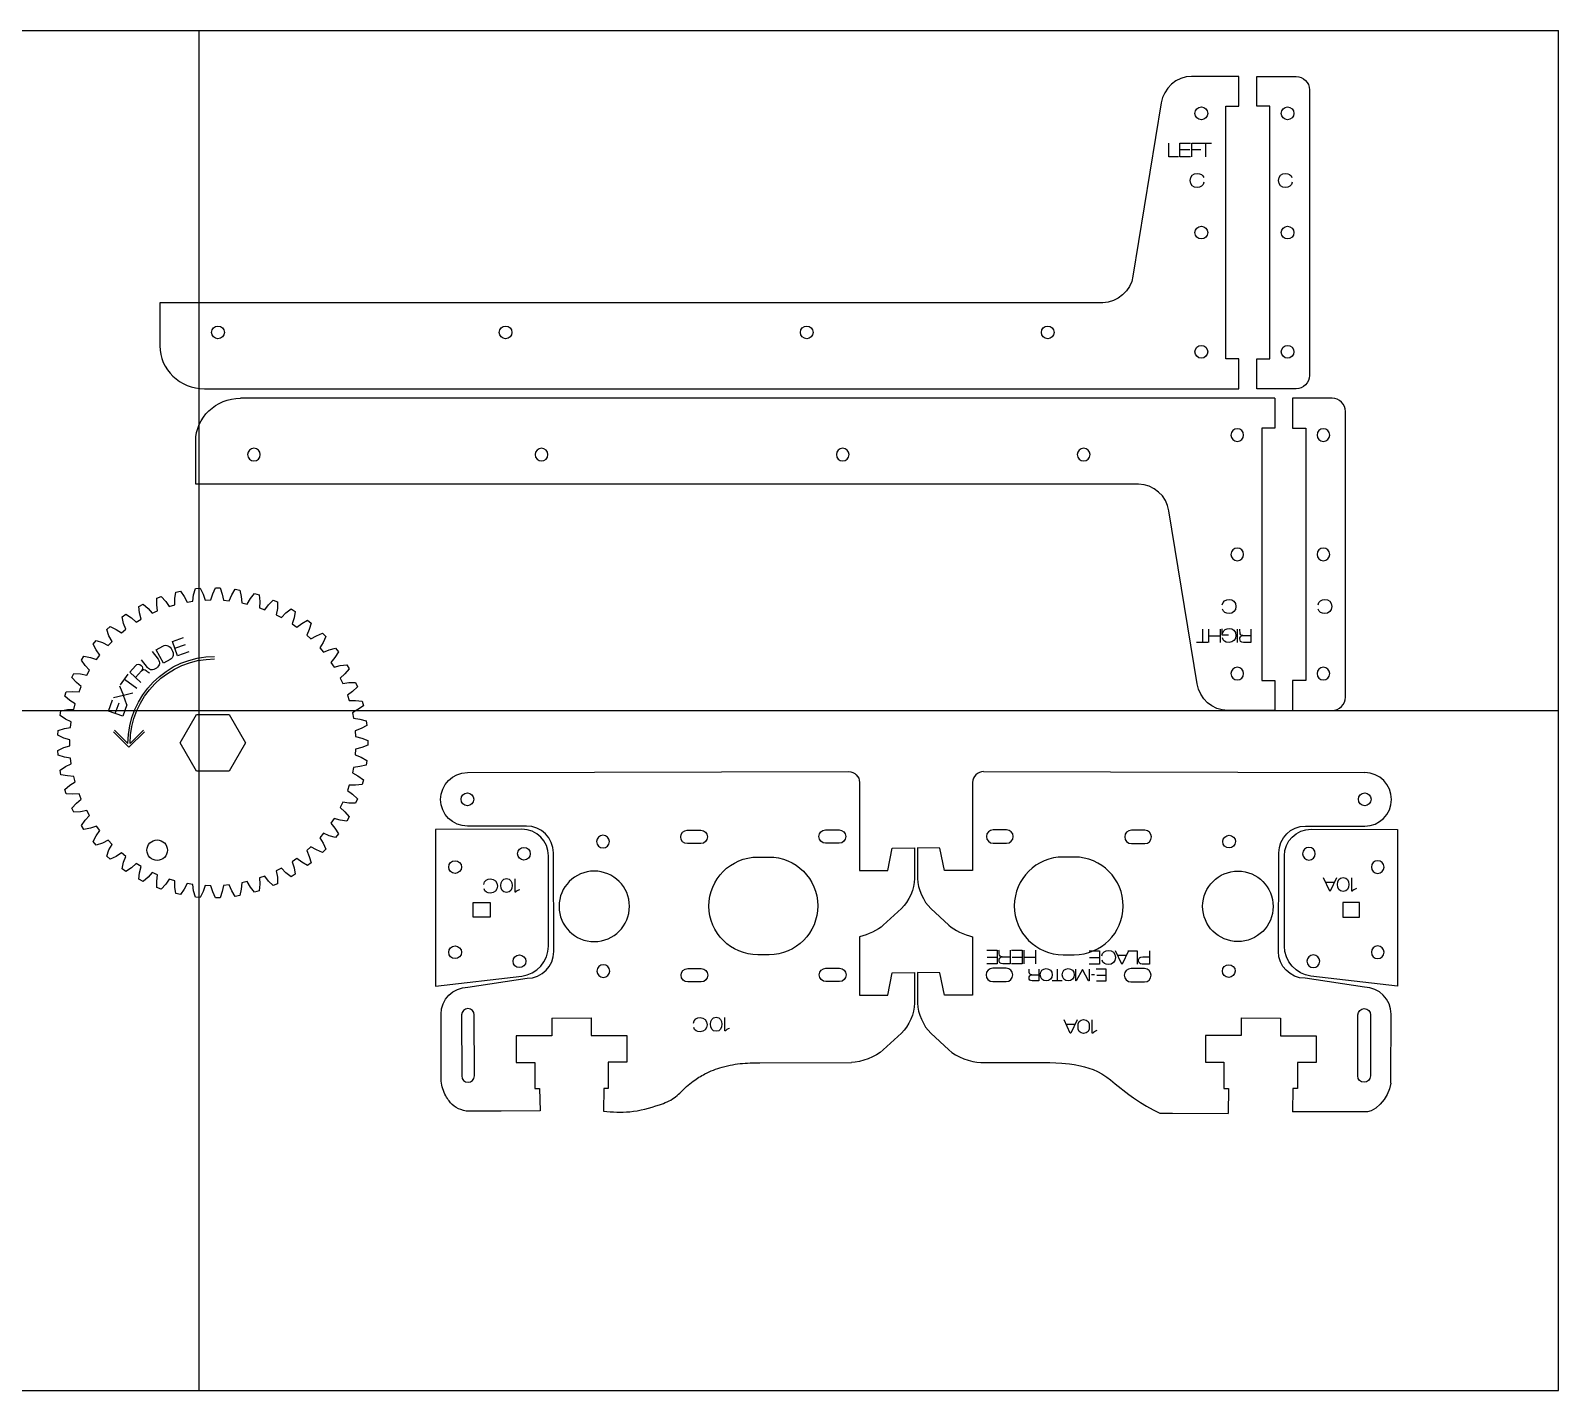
# Model space of a CAD drawing. Extents: x -610 to 0, y -305 to 0.
# Drawn here: x -342.5 to 0, y -304.8 to 0 of the extents above; entities that cross this region are included whole.
import ezdxf

# ---------------------------------------------------------------- set-up
doc = ezdxf.new("R2010")
doc.units = 0
doc.layers.add('CUTS', color=1, linetype='Continuous', true_color=0xff0000)
doc.layers.add('TEXT', color=5, linetype='Continuous', true_color=0x0000ff)
doc.layers.add('laser bed referance', color=3, linetype='Continuous', lineweight=25, true_color=0x00ff00)
doc.layers.add('Referance lines', color=2, linetype='Continuous', lineweight=25, true_color=0xffff00)

msp = doc.modelspace()

# ---------------------------------------------------------------- linework, layer by layer
at = {"layer": 'CUTS', "color": 1, "lineweight": 25, "true_color": 0xff0000}
for p, q in [((-63.58, -82.4), (-295.49, -82.4)), ((-244.6, -166.31), (-159.16, -166.08)), ((-128.86, -166.08), (-43.41, -166.31)), ((-225.68, -221.34), (-216.88, -221.31)), ((-225.68, -221.34), (-225.67, -225.29)), ((-216.88, -221.31), (-216.88, -225.26)), ((-71.13, -221.32), (-71.14, -225.26)), ((-71.13, -221.32), (-62.33, -221.34)), ((-62.33, -221.34), (-62.34, -225.3)), ((-225.67, -225.29), (-233.67, -225.32)), ((-233.67, -225.32), (-233.66, -231.32)), ((-216.88, -225.26), (-208.88, -225.23)), ((-208.88, -225.23), (-208.86, -231.24)), ((-79.14, -225.24), (-79.15, -231.24)), ((-71.14, -225.26), (-79.14, -225.24)), ((-62.34, -225.3), (-54.34, -225.32)), ((-54.34, -225.32), (-54.35, -231.32)), ((-233.66, -231.32), (-229.49, -231.3)), ((-229.49, -231.3), (-229.49, -237.15)), ((-208.86, -231.24), (-213.01, -231.25)), ((-213.01, -231.25), (-213.01, -237.1)), ((-179.05, -231.34), (-158.51, -231.32)), ((-129.5, -231.32), (-113.99, -231.33)), ((-113.99, -231.33), (-111.35, -231.45)), ((-111.35, -231.45), (-110.53, -231.52)), ((-110.53, -231.52), (-109.61, -231.62)), ((-109.61, -231.62), (-108.56, -231.76)), ((-108.56, -231.76), (-107.14, -232.04)), ((-107.14, -232.04), (-106.27, -232.25)), ((-106.27, -232.25), (-104.34, -232.9)), ((-104.34, -232.9), (-103.34, -233.35)), ((-79.15, -231.24), (-75, -231.25)), ((-75, -231.25), (-75, -237.09)), ((-54.35, -231.32), (-58.52, -231.3)), ((-58.52, -231.3), (-58.52, -237.15)), ((-250.44, -235.5), (-250.46, -235.07)), ((-103.34, -233.35), (-102.4, -233.86)), ((-102.4, -233.86), (-101.25, -234.6)), ((-101.25, -234.6), (-100.43, -235.2)), ((-100.43, -235.2), (-99.34, -236.07)), ((-99.34, -236.07), (-96.34, -238.46)), ((-37.61, -235.91), (-37.9, -237.19)), ((-37.61, -235.91), (-37.56, -235.07)), ((-229.49, -237.15), (-228.44, -237.14)), ((-228.44, -237.14), (-228.31, -242.1)), ((-214.04, -237.12), (-214.06, -242.22)), ((-213.01, -237.1), (-214.04, -237.12)), ((-96.34, -238.46), (-95.29, -239.23)), ((-95.29, -239.23), (-93.69, -240.29)), ((-75, -237.09), (-73.97, -237.1)), ((-73.97, -237.1), (-74.02, -242.72)), ((-59.57, -237.14), (-59.62, -242.37)), ((-58.52, -237.15), (-59.57, -237.14)), ((-39.08, -239.62), (-39.93, -240.66)), ((-38.39, -238.45), (-39.08, -239.62)), ((-37.9, -237.19), (-38.39, -238.45)), ((-237.01, -242.17), (-244.85, -242.21)), ((-228.31, -242.1), (-237.01, -242.17)), ((-93.69, -240.29), (-92.33, -241.1)), ((-92.33, -241.1), (-90.82, -241.93)), ((-90.82, -241.93), (-89.33, -242.65)), ((-89.33, -242.65), (-86.51, -242.66)), ((-86.51, -242.66), (-74.02, -242.72)), ((-42.79, -242.33), (-59.6, -242.37)), ((-42.01, -242.1), (-42.79, -242.33)), ((-40.91, -241.51), (-42.01, -242.1)), ((-39.93, -240.66), (-40.91, -241.51))]:
    msp.add_line(p, q, dxfattribs=at)
for points in [[(-71.65, -73.58), (-74.6, -73.58), (-74.6, -16.98), (-71.65, -16.98), (-71.65, -10.28), (-71.65, -10.28), (-82.26, -10.28)], [(-58.82, -80.28), (-67.65, -80.28), (-67.65, -73.58), (-64.7, -73.58), (-64.7, -16.98), (-67.65, -16.98), (-67.65, -10.28), (-64.74, -10.28), (-58.82, -10.28)], [(-55.82, -13.28), (-55.82, -77.28), (-55.82, -77.28)], [(-89.04, -16.23), (-95.39, -55.05)], [(-102.17, -61), (-109.77, -61), (-313.55, -61)], [(-303.55, -80.28), (-71.64, -80.28), (-71.64, -73.58), (-71.65, -73.58)], [(-63.58, -82.4), (-63.58, -89.1), (-66.53, -89.1), (-66.53, -145.7), (-63.58, -145.7), (-63.58, -152.4), (-74.2, -152.4)], [(-50.76, -82.4), (-59.59, -82.4), (-59.59, -89.1), (-56.64, -89.1), (-56.64, -145.7), (-59.59, -145.7), (-59.59, -152.4), (-50.76, -152.4)], [(-47.76, -149.4), (-47.76, -85.4), (-47.76, -85.4)], [(-94.11, -101.68), (-101.71, -101.68), (-305.49, -101.68)], [(-80.98, -146.45), (-87.33, -107.63)], [(-266.92, -159.12), (-266.92, -160.18), (-268.29, -160.72), (-269.67, -161.06), (-269.75, -162.34), (-268.43, -162.86), (-267.14, -163.57), (-267.27, -164.62), (-268.71, -164.98), (-270.12, -165.15), (-270.36, -166.4), (-269.12, -167.08), (-267.92, -167.96), (-268.19, -168.98), (-269.66, -169.16), (-271.08, -169.14), (-271.48, -170.35), (-270.33, -171.19), (-269.26, -172.21), (-269.66, -173.19), (-271.14, -173.17), (-272.54, -172.98), (-273.1, -174.13), (-272.07, -175.1), (-271.13, -176.25), (-271.65, -177.17), (-273.12, -176.97), (-274.49, -176.6), (-275.19, -177.67), (-274.29, -178.77), (-273.51, -180.02), (-274.14, -180.87), (-275.57, -180.48), (-276.88, -179.93), (-277.71, -180.91), (-276.95, -182.11), (-276.34, -183.46), (-277.08, -184.22), (-278.45, -183.65), (-279.68, -182.94), (-280.62, -183.8), (-280.03, -185.09), (-279.6, -186.51), (-280.42, -187.17), (-281.71, -186.43), (-282.83, -185.57), (-283.88, -186.3), (-283.46, -187.65), (-283.21, -189.11), (-284.12, -189.66), (-285.29, -188.76), (-286.3, -187.76), (-287.44, -188.35), (-287.19, -189.75), (-287.13, -191.23), (-288.1, -191.66), (-289.15, -190.62), (-290.02, -189.5), (-291.22, -189.94), (-291.16, -191.36), (-291.29, -192.84), (-292.3, -193.14), (-293.22, -191.97), (-293.94, -190.75), (-295.18, -191.03), (-295.3, -192.45), (-295.62, -193.89), (-296.66, -194.06), (-297.42, -192.79), (-297.98, -191.48), (-299.25, -191.61), (-299.55, -192.99), (-300.05, -194.39), (-301.1, -194.42), (-301.69, -193.06), (-302.08, -191.7), (-303.36, -191.66), (-303.83, -192.99), (-304.51, -194.31), (-305.56, -194.21), (-305.96, -192.79), (-306.17, -191.38), (-307.44, -191.18), (-308.08, -192.45), (-308.91, -193.67), (-309.94, -193.43), (-310.17, -191.97), (-310.2, -190.55), (-311.42, -190.19), (-312.22, -191.36), (-313.21, -192.47), (-314.2, -192.1), (-314.23, -190.62), (-314.08, -189.21), (-315.25, -188.69), (-316.19, -189.75), (-317.31, -190.72), (-318.24, -190.24), (-318.09, -188.76), (-317.76, -187.38), (-318.85, -186.72), (-319.92, -187.65), (-321.15, -188.47), (-322.02, -187.87), (-321.68, -186.43), (-321.17, -185.1), (-322.17, -184.3), (-323.35, -185.09), (-324.68, -185.75), (-325.46, -185.04), (-324.94, -183.65), (-324.26, -182.4), (-325.15, -181.48), (-326.43, -182.11), (-327.83, -182.59), (-328.51, -181.79), (-327.82, -180.48), (-326.99, -179.33), (-327.75, -178.3), (-329.1, -178.77), (-330.55, -179.06), (-331.12, -178.18), (-330.26, -176.97), (-329.3, -175.93), (-329.93, -174.82), (-331.32, -175.1), (-332.79, -175.21), (-333.25, -174.26), (-332.25, -173.17), (-331.15, -172.27), (-331.63, -171.08), (-333.05, -171.19), (-334.53, -171.11), (-334.86, -170.11), (-333.72, -169.16), (-332.52, -168.4), (-332.85, -167.16), (-334.27, -167.08), (-335.72, -166.82), (-335.92, -165.78), (-334.68, -164.98), (-333.39, -164.38), (-333.55, -163.11), (-334.95, -162.86), (-336.36, -162.4), (-336.43, -161.35), (-335.09, -160.72), (-333.73, -160.29), (-333.73, -159.01), (-335.09, -158.58), (-336.43, -157.95), (-336.36, -156.89), (-334.95, -156.44), (-333.55, -156.19), (-333.39, -154.92), (-334.68, -154.32), (-335.92, -153.52), (-335.72, -152.48), (-334.27, -152.21), (-332.85, -152.14), (-332.52, -150.9), (-333.72, -150.14), (-334.86, -149.19), (-334.53, -148.19), (-333.05, -148.11), (-331.63, -148.22), (-331.15, -147.03), (-332.25, -146.12), (-333.25, -145.04), (-332.79, -144.09), (-331.32, -144.19), (-329.93, -144.48), (-329.3, -143.37), (-330.26, -142.33), (-331.12, -141.12), (-330.55, -140.24), (-329.1, -140.53), (-327.75, -141), (-326.99, -139.97), (-327.82, -138.82), (-328.51, -137.51), (-327.83, -136.71), (-326.43, -137.18), (-325.15, -137.82), (-324.26, -136.9), (-324.94, -135.65), (-325.46, -134.26), (-324.68, -133.55), (-323.35, -134.21), (-322.17, -135), (-321.17, -134.2), (-321.68, -132.87), (-322.02, -131.43), (-321.15, -130.83), (-319.92, -131.65), (-318.85, -132.58), (-317.76, -131.92), (-318.09, -130.53), (-318.24, -129.06), (-317.31, -128.58), (-316.19, -129.54), (-315.25, -130.61), (-314.08, -130.09), (-314.23, -128.68), (-314.2, -127.2), (-313.21, -126.83), (-312.22, -127.94), (-311.42, -129.11), (-310.2, -128.75), (-310.17, -127.33), (-309.94, -125.86), (-308.91, -125.63), (-308.08, -126.85), (-307.44, -128.12), (-306.17, -127.91), (-305.96, -126.51), (-305.56, -125.09), (-304.51, -124.99), (-303.83, -126.3), (-303.36, -127.64), (-302.08, -127.6), (-301.69, -126.24), (-301.1, -124.88), (-300.05, -124.91), (-299.55, -126.3), (-299.25, -127.69), (-297.98, -127.81), (-297.42, -126.51), (-296.66, -125.24), (-295.62, -125.41), (-295.3, -126.85), (-295.18, -128.27), (-293.94, -128.55), (-293.22, -127.33), (-292.3, -126.16), (-291.29, -126.46), (-291.16, -127.94), (-291.22, -129.36), (-290.02, -129.8), (-289.15, -128.68), (-288.1, -127.64), (-287.13, -128.07), (-287.19, -129.54), (-287.44, -130.94), (-286.3, -131.53), (-285.29, -130.53), (-284.12, -129.64), (-283.21, -130.19), (-283.46, -131.65), (-283.88, -133), (-282.83, -133.73), (-281.71, -132.87), (-280.42, -132.13), (-279.6, -132.79), (-280.03, -134.21), (-280.62, -135.5), (-279.68, -136.36), (-278.45, -135.65), (-277.08, -135.08), (-276.34, -135.84), (-276.95, -137.18), (-277.71, -138.39), (-276.88, -139.36), (-275.57, -138.82), (-274.14, -138.43), (-273.51, -139.27), (-274.29, -140.53), (-275.19, -141.63), (-274.49, -142.7), (-273.12, -142.33), (-271.65, -142.13), (-271.13, -143.05), (-272.07, -144.19), (-273.1, -145.17), (-272.54, -146.32), (-271.14, -146.12), (-269.66, -146.11), (-269.26, -147.09), (-270.33, -148.11), (-271.48, -148.95), (-271.08, -150.16), (-269.66, -150.14), (-268.19, -150.32), (-267.92, -151.34), (-269.12, -152.21), (-270.36, -152.9), (-270.12, -154.15), (-268.71, -154.32), (-267.27, -154.68), (-267.14, -155.73), (-268.43, -156.44), (-269.75, -156.96), (-269.67, -158.23), (-268.29, -158.58), (-266.92, -159.12)], [(-307.02, -139.26), (-309.55, -140.18), (-310.72, -136.96), (-308.22, -136.05)], [(-315.27, -139.2), (-313.95, -140.92)], [(-314.37, -138.77), (-312.9, -137.98)], [(-311.26, -140.98), (-312.73, -141.78), (-314.37, -138.77), (-314.37, -138.77)], [(-310.18, -138.46), (-307.78, -137.58)], [(-317.78, -146.1), (-320.3, -143.78), (-319.02, -142.4)], [(-317.65, -143.49), (-317.64, -143.5), (-319, -144.98)], [(-316.31, -142.73), (-317.64, -141.01)], [(-322.58, -146.88), (-321.72, -149.03)], [(-322.36, -146.65), (-320.62, -144.27)], [(-318.72, -147.47), (-321.48, -145.45)], [(-320.92, -151.15), (-321.83, -153.69), (-325.05, -152.54), (-324.16, -150.03)], [(-320.92, -151.15), (-321.72, -149.03), (-323.95, -149.55)], [(-323.56, -153.07), (-322.69, -150.67)], [(-319.57, -148.5), (-321.72, -149.03)], [(-305.34, -166), (-309, -159.65), (-305.34, -153.3), (-298.01, -153.3), (-294.34, -159.65), (-298.01, -166), (-305.34, -166), (-305.34, -166)], [(-316.98, -157.17), (-320.46, -160.65), (-323.93, -157.17)], [(-323.71, -156.79), (-320.7, -159.79)], [(-317.22, -156.8), (-320.2, -159.79)], [(-156.68, -168.54), (-156.68, -188.25), (-150.35, -188.25), (-149.36, -183.23), (-144.36, -183.21), (-144.35, -190.06)], [(-131.33, -168.54), (-131.33, -188.25), (-137.66, -188.25), (-138.65, -183.23), (-143.65, -183.21), (-143.67, -190.06)], [(-232.4, -179), (-251.78, -179.05), (-251.78, -214.17), (-232.37, -211.92)], [(-231.34, -178.31), (-244.57, -178.33)], [(-195.29, -179.24), (-192.28, -179.23), (-192.28, -179.23)], [(-164.29, -179.16), (-161.28, -179.15), (-161.28, -179.15)], [(-123.72, -179.16), (-126.73, -179.15), (-126.73, -179.15)], [(-92.73, -179.24), (-95.73, -179.23), (-95.73, -179.23)], [(-56.67, -178.31), (-43.44, -178.33)], [(-55.45, -179), (-36.08, -179.05), (-36.08, -214.17), (-55.48, -211.92)], [(-225.22, -206.39), (-225.32, -184.3)], [(-192.27, -182.23), (-195.28, -182.24)], [(-161.27, -182.15), (-164.28, -182.16)], [(-126.74, -182.15), (-123.73, -182.16)], [(-95.74, -182.23), (-92.73, -182.24)], [(-62.79, -206.39), (-62.69, -184.3)], [(-226.41, -205.23), (-226.41, -185.01), (-226.41, -185.01)], [(-226.41, -205.23), (-226.41, -185.01), (-226.41, -185.01)], [(-179.52, -185.25), (-177.02, -185.24), (-177.02, -185.24)], [(-108.5, -185.25), (-111, -185.24), (-111, -185.24)], [(-61.44, -205.23), (-61.44, -185.01), (-61.44, -185.01)], [(-61.44, -205.23), (-61.44, -185.01), (-61.44, -185.01)], [(-243.29, -196.13), (-243.29, -195.42), (-239.49, -195.42), (-239.49, -198.72), (-243.29, -198.72), (-243.29, -196.13), (-243.29, -196.13)], [(-147.28, -196.76), (-151.37, -200.52)], [(-140.73, -196.76), (-136.65, -200.52)], [(-44.57, -196.13), (-44.57, -195.42), (-48.37, -195.42), (-48.37, -198.72), (-44.57, -198.72), (-44.57, -196.13), (-44.57, -196.13)], [(-156.68, -203.12), (-156.68, -203.11), (-156.68, -216.19), (-150.35, -216.19), (-149.36, -211.17), (-144.36, -211.16), (-144.35, -218)], [(-131.33, -203.12), (-131.33, -203.11), (-131.33, -216.19), (-137.66, -216.19), (-138.65, -211.17), (-143.65, -211.16), (-143.67, -218)], [(-176.96, -207.14), (-179.46, -207.15)], [(-111.06, -207.14), (-108.56, -207.15)], [(-195.2, -210.24), (-192.19, -210.24), (-192.19, -210.24)], [(-164.2, -210.16), (-161.19, -210.15), (-161.19, -210.15)], [(-123.81, -210.16), (-126.82, -210.15), (-126.82, -210.15)], [(-92.81, -210.24), (-95.82, -210.23), (-95.82, -210.23)], [(-244.51, -214.44), (-231.2, -212.41)], [(-192.19, -213.24), (-195.19, -213.24)], [(-161.19, -213.15), (-164.2, -213.16)], [(-126.83, -213.15), (-123.82, -213.16)], [(-95.83, -213.23), (-92.82, -213.24)], [(-43.5, -214.44), (-56.81, -212.41)], [(-250.46, -235.07), (-250.5, -220.45)], [(-245.91, -220.64), (-245.87, -234.31), (-245.87, -234.31)], [(-243.02, -234.3), (-243.06, -220.64)], [(-44.99, -234.3), (-44.95, -220.63)], [(-42.1, -220.64), (-42.14, -234.31), (-42.14, -234.31)], [(-37.56, -235.07), (-37.52, -220.45)], [(-147.28, -224.71), (-151.37, -228.47)], [(-140.73, -224.71), (-136.65, -228.47)]]:
    msp.add_lwpolyline(points, dxfattribs=at)
for points in [[(-82.26, -10.28), (-85.56, -10.28), (-88.61, -12.96), (-89.04, -16.23)], [(-58.82, -10.28), (-57.17, -10.28), (-55.82, -11.63), (-55.82, -13.28)], [(-81.48, -18.56), (-81.48, -17.77), (-80.84, -17.13), (-80.05, -17.13)], [(-80.05, -19.98), (-80.84, -19.98), (-81.48, -19.34), (-81.48, -18.56)], [(-80.05, -17.13), (-79.27, -17.13), (-78.63, -17.77), (-78.63, -18.56)], [(-78.63, -18.56), (-78.63, -19.34), (-79.27, -19.98), (-80.05, -19.98)], [(-62.16, -18.56), (-62.16, -17.77), (-61.52, -17.13), (-60.74, -17.13)], [(-60.74, -19.98), (-61.52, -19.98), (-62.16, -19.34), (-62.16, -18.56)], [(-60.74, -17.13), (-59.95, -17.13), (-59.31, -17.77), (-59.31, -18.56)], [(-59.31, -18.56), (-59.31, -19.34), (-59.95, -19.98), (-60.74, -19.98)], [(-81.48, -45.28), (-81.48, -44.49), (-80.84, -43.86), (-80.05, -43.86)], [(-80.05, -43.86), (-79.27, -43.86), (-78.63, -44.49), (-78.63, -45.28)], [(-62.16, -45.28), (-62.16, -44.49), (-61.52, -43.86), (-60.74, -43.86)], [(-60.74, -43.86), (-59.95, -43.86), (-59.31, -44.49), (-59.31, -45.28)], [(-80.05, -46.71), (-80.84, -46.71), (-81.48, -46.07), (-81.48, -45.28)], [(-78.63, -45.28), (-78.63, -46.07), (-79.27, -46.71), (-80.05, -46.71)], [(-60.74, -46.71), (-61.52, -46.71), (-62.16, -46.07), (-62.16, -45.28)], [(-59.31, -45.28), (-59.31, -46.07), (-59.95, -46.71), (-60.74, -46.71)], [(-95.39, -55.05), (-95.82, -58.32), (-98.87, -61), (-102.17, -61)], [(-313.55, -61), (-313.55, -61), (-313.55, -65.34), (-313.55, -70.64)], [(-301.93, -67.64), (-301.93, -66.85), (-301.3, -66.22), (-300.51, -66.22)], [(-300.51, -69.07), (-301.3, -69.07), (-301.93, -68.43), (-301.93, -67.64)], [(-300.51, -66.22), (-299.72, -66.22), (-299.08, -66.85), (-299.08, -67.64)], [(-299.08, -67.64), (-299.08, -68.43), (-299.72, -69.07), (-300.51, -69.07)], [(-237.46, -67.64), (-237.46, -66.85), (-236.82, -66.22), (-236.04, -66.22)], [(-236.04, -69.07), (-236.82, -69.07), (-237.46, -68.43), (-237.46, -67.64)], [(-236.04, -66.22), (-235.25, -66.22), (-234.61, -66.85), (-234.61, -67.64)], [(-234.61, -67.64), (-234.61, -68.43), (-235.25, -69.07), (-236.04, -69.07)], [(-169.93, -67.64), (-169.93, -66.85), (-169.29, -66.22), (-168.5, -66.22)], [(-168.5, -69.07), (-169.29, -69.07), (-169.93, -68.43), (-169.93, -67.64)], [(-168.5, -66.22), (-167.71, -66.22), (-167.08, -66.85), (-167.08, -67.64)], [(-167.08, -67.64), (-167.08, -68.43), (-167.71, -69.07), (-168.5, -69.07)], [(-115.92, -67.64), (-115.92, -66.85), (-115.28, -66.22), (-114.49, -66.22)], [(-114.49, -69.07), (-115.28, -69.07), (-115.92, -68.43), (-115.92, -67.64)], [(-114.49, -66.22), (-113.71, -66.22), (-113.07, -66.85), (-113.07, -67.64)], [(-113.07, -67.64), (-113.07, -68.43), (-113.71, -69.07), (-114.49, -69.07)], [(-313.55, -70.64), (-313.55, -75.94), (-309.05, -80.28), (-303.55, -80.28)], [(-81.48, -72.01), (-81.48, -71.22), (-80.84, -70.58), (-80.05, -70.58)], [(-80.05, -70.58), (-79.27, -70.58), (-78.63, -71.22), (-78.63, -72.01)], [(-62.16, -72.01), (-62.16, -71.22), (-61.52, -70.58), (-60.74, -70.58)], [(-60.74, -70.58), (-59.95, -70.58), (-59.31, -71.22), (-59.31, -72.01)], [(-80.05, -73.43), (-80.84, -73.43), (-81.48, -72.79), (-81.48, -72.01)], [(-78.63, -72.01), (-78.63, -72.79), (-79.27, -73.43), (-80.05, -73.43)], [(-60.74, -73.43), (-61.52, -73.43), (-62.16, -72.79), (-62.16, -72.01)], [(-59.31, -72.01), (-59.31, -72.79), (-59.95, -73.43), (-60.74, -73.43)], [(-55.82, -77.28), (-55.82, -78.93), (-57.17, -80.28), (-58.82, -80.28)], [(-305.49, -92.04), (-305.49, -86.74), (-300.99, -82.4), (-295.49, -82.4)], [(-47.76, -85.4), (-47.76, -83.75), (-49.11, -82.4), (-50.76, -82.4)], [(-305.49, -101.68), (-305.49, -101.68), (-305.49, -97.34), (-305.49, -92.04)], [(-71.99, -89.25), (-72.78, -89.25), (-73.42, -89.89), (-73.42, -90.68)], [(-73.42, -90.68), (-73.42, -91.46), (-72.78, -92.1), (-71.99, -92.1)], [(-70.57, -90.68), (-70.57, -89.89), (-71.21, -89.25), (-71.99, -89.25)], [(-71.99, -92.1), (-71.21, -92.1), (-70.57, -91.46), (-70.57, -90.68)], [(-52.68, -89.25), (-53.47, -89.25), (-54.1, -89.89), (-54.1, -90.68)], [(-54.1, -90.68), (-54.1, -91.46), (-53.47, -92.1), (-52.68, -92.1)], [(-51.25, -90.68), (-51.25, -89.89), (-51.89, -89.25), (-52.68, -89.25)], [(-52.68, -92.1), (-51.89, -92.1), (-51.25, -91.46), (-51.25, -90.68)], [(-292.45, -93.62), (-293.23, -93.62), (-293.87, -94.25), (-293.87, -95.04)], [(-293.87, -95.04), (-293.87, -95.83), (-293.23, -96.47), (-292.45, -96.47)], [(-291.02, -95.04), (-291.02, -94.25), (-291.66, -93.62), (-292.45, -93.62)], [(-292.45, -96.47), (-291.66, -96.47), (-291.02, -95.83), (-291.02, -95.04)], [(-227.98, -93.62), (-228.76, -93.62), (-229.4, -94.25), (-229.4, -95.04)], [(-229.4, -95.04), (-229.4, -95.83), (-228.76, -96.47), (-227.98, -96.47)], [(-226.55, -95.04), (-226.55, -94.25), (-227.19, -93.62), (-227.98, -93.62)], [(-227.98, -96.47), (-227.19, -96.47), (-226.55, -95.83), (-226.55, -95.04)], [(-160.44, -93.62), (-161.23, -93.62), (-161.87, -94.25), (-161.87, -95.04)], [(-161.87, -95.04), (-161.87, -95.83), (-161.23, -96.47), (-160.44, -96.47)], [(-159.02, -95.04), (-159.02, -94.25), (-159.65, -93.62), (-160.44, -93.62)], [(-160.44, -96.47), (-159.65, -96.47), (-159.02, -95.83), (-159.02, -95.04)], [(-106.43, -93.62), (-107.22, -93.62), (-107.86, -94.25), (-107.86, -95.04)], [(-107.86, -95.04), (-107.86, -95.83), (-107.22, -96.47), (-106.43, -96.47)], [(-105.01, -95.04), (-105.01, -94.25), (-105.64, -93.62), (-106.43, -93.62)], [(-106.43, -96.47), (-105.64, -96.47), (-105.01, -95.83), (-105.01, -95.04)], [(-87.33, -107.63), (-87.76, -104.36), (-90.81, -101.68), (-94.11, -101.68)], [(-71.99, -115.98), (-72.78, -115.98), (-73.42, -116.61), (-73.42, -117.4)], [(-70.57, -117.4), (-70.57, -116.61), (-71.21, -115.98), (-71.99, -115.98)], [(-52.68, -115.98), (-53.47, -115.98), (-54.1, -116.61), (-54.1, -117.4)], [(-51.25, -117.4), (-51.25, -116.61), (-51.89, -115.98), (-52.68, -115.98)], [(-73.42, -117.4), (-73.42, -118.19), (-72.78, -118.83), (-71.99, -118.83)], [(-71.99, -118.83), (-71.21, -118.83), (-70.57, -118.19), (-70.57, -117.4)], [(-54.1, -117.4), (-54.1, -118.19), (-53.47, -118.83), (-52.68, -118.83)], [(-52.68, -118.83), (-51.89, -118.83), (-51.25, -118.19), (-51.25, -117.4)], [(-320.7, -159.79), (-320.7, -149.05), (-311.99, -140.29), (-301.25, -140.29)], [(-312.9, -137.98), (-312.07, -137.53), (-311.32, -137.9), (-310.83, -138.8)], [(-310.83, -138.8), (-310.34, -139.7), (-310.43, -140.53), (-311.26, -140.98)], [(-320.2, -159.79), (-320.2, -149.35), (-311.69, -140.84), (-301.25, -140.84)], [(-319.02, -142.4), (-318.56, -141.89), (-318.14, -141.92), (-317.7, -142.33)], [(-317.7, -142.33), (-317.46, -142.55), (-317.27, -143.03), (-317.65, -143.49)], [(-317.64, -143.5), (-317.28, -143.11), (-316.95, -143.11), (-316.6, -143.43)], [(-316.6, -143.43), (-316.51, -143.51), (-316, -143.96), (-315.85, -144.01)], [(-314.32, -142.88), (-315.11, -143.48), (-315.77, -143.44), (-316.31, -142.73)], [(-313.95, -140.92), (-313.41, -141.62), (-313.53, -142.28), (-314.32, -142.88)], [(-71.99, -142.7), (-72.78, -142.7), (-73.42, -143.34), (-73.42, -144.13)], [(-70.57, -144.13), (-70.57, -143.34), (-71.21, -142.7), (-71.99, -142.7)], [(-52.68, -142.7), (-53.47, -142.7), (-54.1, -143.34), (-54.1, -144.13)], [(-51.25, -144.13), (-51.25, -143.34), (-51.89, -142.7), (-52.68, -142.7)], [(-74.2, -152.4), (-77.5, -152.4), (-80.55, -149.72), (-80.98, -146.45)], [(-73.42, -144.13), (-73.42, -144.91), (-72.78, -145.55), (-71.99, -145.55)], [(-71.99, -145.55), (-71.21, -145.55), (-70.57, -144.91), (-70.57, -144.13)], [(-54.1, -144.13), (-54.1, -144.91), (-53.47, -145.55), (-52.68, -145.55)], [(-52.68, -145.55), (-51.89, -145.55), (-51.25, -144.91), (-51.25, -144.13)], [(-50.76, -152.4), (-49.11, -152.4), (-47.76, -151.05), (-47.76, -149.4)], [(-250.59, -172.35), (-250.59, -169.03), (-247.92, -166.32), (-244.6, -166.31)], [(-159.16, -166.08), (-157.79, -166.08), (-156.68, -167.18), (-156.68, -168.54)], [(-128.86, -166.08), (-130.22, -166.08), (-131.33, -167.18), (-131.33, -168.54)], [(-37.43, -172.35), (-37.42, -169.03), (-40.1, -166.32), (-43.41, -166.31)], [(-246, -172.31), (-246, -171.53), (-245.36, -170.89), (-244.58, -170.89)], [(-244.58, -170.89), (-243.79, -170.89), (-243.15, -171.53), (-243.15, -172.31)], [(-44.86, -172.31), (-44.86, -171.53), (-44.22, -170.89), (-43.44, -170.89)], [(-43.44, -170.89), (-42.65, -170.89), (-42.01, -171.53), (-42.01, -172.31)], [(-244.57, -178.33), (-247.88, -178.34), (-250.58, -175.66), (-250.59, -172.35)], [(-244.58, -173.74), (-245.36, -173.74), (-246, -173.1), (-246, -172.31)], [(-243.15, -172.31), (-243.15, -173.1), (-243.79, -173.74), (-244.58, -173.74)], [(-43.44, -173.74), (-44.22, -173.74), (-44.86, -173.1), (-44.86, -172.31)], [(-42.01, -172.31), (-42.01, -173.1), (-42.65, -173.74), (-43.44, -173.74)], [(-43.44, -178.33), (-40.13, -178.34), (-37.44, -175.66), (-37.43, -172.35)], [(-316.45, -183.71), (-316.45, -182.44), (-315.42, -181.41), (-314.15, -181.41)], [(-314.15, -181.41), (-312.87, -181.41), (-311.84, -182.44), (-311.84, -183.71)], [(-226.41, -185.01), (-226.41, -181.69), (-229.09, -179), (-232.4, -179)], [(-225.32, -184.3), (-225.33, -180.98), (-228.02, -178.3), (-231.34, -178.31)], [(-214.2, -180.36), (-214.98, -180.37), (-215.62, -181.01), (-215.62, -181.79)], [(-212.77, -181.79), (-212.77, -181), (-213.41, -180.36), (-214.2, -180.36)], [(-196.78, -180.75), (-196.79, -179.92), (-196.12, -179.25), (-195.29, -179.24)], [(-195.28, -182.24), (-196.11, -182.25), (-196.78, -181.58), (-196.78, -180.75)], [(-192.28, -179.23), (-191.45, -179.23), (-190.78, -179.9), (-190.77, -180.73)], [(-190.77, -180.73), (-190.77, -181.56), (-191.44, -182.23), (-192.27, -182.23)], [(-165.78, -180.66), (-165.79, -179.83), (-165.12, -179.16), (-164.29, -179.16)], [(-164.28, -182.16), (-165.11, -182.16), (-165.78, -181.49), (-165.78, -180.66)], [(-161.28, -179.15), (-160.45, -179.15), (-159.78, -179.82), (-159.77, -180.65)], [(-159.77, -180.65), (-159.77, -181.48), (-160.44, -182.15), (-161.27, -182.15)], [(-126.73, -179.15), (-127.56, -179.15), (-128.24, -179.82), (-128.24, -180.65)], [(-128.24, -180.65), (-128.24, -181.47), (-127.57, -182.15), (-126.74, -182.15)], [(-123.73, -182.16), (-122.9, -182.16), (-122.23, -181.49), (-122.23, -180.66)], [(-122.23, -180.66), (-122.23, -179.83), (-122.9, -179.16), (-123.72, -179.16)], [(-95.73, -179.23), (-96.56, -179.23), (-97.24, -179.9), (-97.24, -180.73)], [(-97.24, -180.73), (-97.24, -181.56), (-96.57, -182.23), (-95.74, -182.23)], [(-91.23, -180.75), (-91.23, -179.92), (-91.9, -179.24), (-92.73, -179.24)], [(-92.73, -182.24), (-91.9, -182.25), (-91.23, -181.58), (-91.23, -180.75)], [(-75.25, -181.78), (-75.24, -181), (-74.6, -180.36), (-73.82, -180.36)], [(-73.82, -180.36), (-73.03, -180.37), (-72.39, -181), (-72.4, -181.79)], [(-62.69, -184.3), (-62.68, -180.98), (-59.99, -178.3), (-56.67, -178.31)], [(-61.44, -185.01), (-61.45, -181.69), (-58.77, -179), (-55.45, -179)], [(-314.15, -186.01), (-315.42, -186.01), (-316.45, -184.98), (-316.45, -183.71)], [(-311.84, -183.71), (-311.84, -184.98), (-312.87, -186.01), (-314.15, -186.01)], [(-233.34, -184.5), (-233.34, -183.71), (-232.71, -183.08), (-231.92, -183.08)], [(-231.92, -185.93), (-232.71, -185.93), (-233.34, -185.29), (-233.34, -184.5)], [(-231.92, -183.08), (-231.13, -183.08), (-230.49, -183.71), (-230.49, -184.5)], [(-230.49, -184.5), (-230.49, -185.29), (-231.13, -185.93), (-231.92, -185.93)], [(-215.62, -181.79), (-215.62, -182.58), (-214.98, -183.22), (-214.19, -183.21)], [(-214.19, -183.21), (-213.4, -183.21), (-212.77, -182.57), (-212.77, -181.79)], [(-73.82, -183.21), (-74.61, -183.21), (-75.25, -182.57), (-75.25, -181.78)], [(-72.4, -181.79), (-72.4, -182.58), (-73.04, -183.21), (-73.82, -183.21)], [(-55.94, -183.08), (-56.73, -183.08), (-57.37, -183.71), (-57.37, -184.5)], [(-57.37, -184.5), (-57.37, -185.29), (-56.73, -185.93), (-55.94, -185.93)], [(-54.52, -184.5), (-54.52, -183.71), (-55.15, -183.08), (-55.94, -183.08)], [(-55.94, -185.93), (-55.15, -185.93), (-54.52, -185.29), (-54.52, -184.5)], [(-248.76, -187.5), (-248.76, -186.71), (-248.13, -186.07), (-247.34, -186.07)], [(-247.34, -188.92), (-248.13, -188.92), (-248.76, -188.29), (-248.76, -187.5)], [(-247.34, -186.07), (-246.55, -186.07), (-245.91, -186.71), (-245.91, -187.5)], [(-245.91, -187.5), (-245.91, -188.29), (-246.55, -188.92), (-247.34, -188.92)], [(-190.44, -196.23), (-190.45, -190.18), (-185.56, -185.27), (-179.52, -185.25)], [(-177.02, -185.24), (-170.97, -185.23), (-166.05, -190.12), (-166.04, -196.16)], [(-111, -185.24), (-117.05, -185.23), (-121.96, -190.12), (-121.98, -196.16)], [(-97.58, -196.23), (-97.56, -190.18), (-102.45, -185.27), (-108.5, -185.25)], [(-40.52, -186.07), (-41.31, -186.07), (-41.94, -186.71), (-41.94, -187.5)], [(-41.94, -187.5), (-41.94, -188.29), (-41.31, -188.92), (-40.52, -188.92)], [(-39.09, -187.5), (-39.09, -186.71), (-39.73, -186.07), (-40.52, -186.07)], [(-40.52, -188.92), (-39.73, -188.92), (-39.09, -188.29), (-39.09, -187.5)], [(-216.17, -188.4), (-220.54, -188.41), (-224.06, -191.96), (-224.05, -196.32)], [(-208.25, -196.28), (-208.26, -191.92), (-211.81, -188.39), (-216.17, -188.4)], [(-144.35, -190.06), (-144.34, -192.26), (-145.66, -195.28), (-147.28, -196.76)], [(-143.67, -190.06), (-143.67, -192.26), (-142.35, -195.28), (-140.73, -196.76)], [(-79.76, -196.28), (-79.75, -191.92), (-76.2, -188.39), (-71.84, -188.4)], [(-71.84, -188.4), (-67.48, -188.41), (-63.95, -191.96), (-63.96, -196.32)], [(-224.05, -196.32), (-224.04, -200.68), (-220.49, -204.21), (-216.13, -204.2)], [(-216.13, -204.2), (-211.77, -204.19), (-208.24, -200.64), (-208.25, -196.28)], [(-179.46, -207.15), (-185.5, -207.17), (-190.42, -202.28), (-190.44, -196.23)], [(-166.04, -196.16), (-166.02, -202.21), (-170.91, -207.13), (-176.96, -207.14)], [(-121.98, -196.16), (-121.99, -202.21), (-117.1, -207.13), (-111.06, -207.14)], [(-108.56, -207.15), (-102.51, -207.17), (-97.59, -202.28), (-97.58, -196.23)], [(-71.88, -204.2), (-76.24, -204.19), (-79.77, -200.64), (-79.76, -196.28)], [(-63.96, -196.32), (-63.97, -200.68), (-67.52, -204.21), (-71.88, -204.2)], [(-151.37, -200.52), (-152.57, -201.63), (-154.81, -202.66), (-156.68, -203.12)], [(-136.65, -200.52), (-135.44, -201.63), (-133.2, -202.66), (-131.33, -203.12)], [(-248.76, -206.6), (-248.76, -205.81), (-248.13, -205.18), (-247.34, -205.18)], [(-247.34, -205.18), (-246.55, -205.18), (-245.91, -205.81), (-245.91, -206.6)], [(-232.37, -211.92), (-229.1, -211.54), (-226.41, -208.53), (-226.41, -205.23)], [(-55.48, -211.92), (-58.76, -211.54), (-61.44, -208.53), (-61.44, -205.23)], [(-40.52, -205.18), (-41.31, -205.18), (-41.94, -205.81), (-41.94, -206.6)], [(-39.09, -206.6), (-39.09, -205.81), (-39.73, -205.18), (-40.52, -205.18)], [(-247.34, -208.02), (-248.13, -208.02), (-248.76, -207.39), (-248.76, -206.6)], [(-245.91, -206.6), (-245.91, -207.39), (-246.55, -208.02), (-247.34, -208.02)], [(-234.34, -208.6), (-234.34, -207.81), (-233.71, -207.18), (-232.92, -207.18)], [(-232.92, -210.03), (-233.71, -210.03), (-234.34, -209.39), (-234.34, -208.6)], [(-232.92, -207.18), (-232.13, -207.18), (-231.49, -207.81), (-231.49, -208.6)], [(-231.49, -208.6), (-231.49, -209.39), (-232.13, -210.03), (-232.92, -210.03)], [(-231.2, -212.41), (-227.89, -212.4), (-225.21, -209.7), (-225.22, -206.39)], [(-56.81, -212.41), (-60.12, -212.4), (-62.8, -209.7), (-62.79, -206.39)], [(-54.94, -207.18), (-55.73, -207.18), (-56.37, -207.81), (-56.37, -208.6)], [(-56.37, -208.6), (-56.37, -209.39), (-55.73, -210.03), (-54.94, -210.03)], [(-53.52, -208.6), (-53.52, -207.81), (-54.15, -207.18), (-54.94, -207.18)], [(-54.94, -210.03), (-54.15, -210.03), (-53.52, -209.39), (-53.52, -208.6)], [(-41.94, -206.6), (-41.94, -207.39), (-41.31, -208.02), (-40.52, -208.02)], [(-40.52, -208.02), (-39.73, -208.02), (-39.09, -207.39), (-39.09, -206.6)], [(-214.12, -209.37), (-214.9, -209.37), (-215.54, -210.01), (-215.54, -210.8)], [(-215.54, -210.8), (-215.54, -211.59), (-214.9, -212.22), (-214.11, -212.22)], [(-212.69, -210.79), (-212.69, -210), (-213.33, -209.37), (-214.12, -209.37)], [(-214.11, -212.22), (-213.32, -212.22), (-212.69, -211.58), (-212.69, -210.79)], [(-196.7, -211.75), (-196.7, -210.92), (-196.03, -210.25), (-195.2, -210.24)], [(-195.19, -213.24), (-196.02, -213.25), (-196.7, -212.58), (-196.7, -211.75)], [(-192.19, -210.24), (-191.36, -210.23), (-190.69, -210.9), (-190.69, -211.73)], [(-190.69, -211.73), (-190.69, -212.56), (-191.36, -213.23), (-192.19, -213.24)], [(-165.7, -211.66), (-165.7, -210.83), (-165.03, -210.16), (-164.2, -210.16)], [(-164.2, -213.16), (-165.02, -213.16), (-165.7, -212.49), (-165.7, -211.66)], [(-161.19, -210.15), (-160.37, -210.15), (-159.69, -210.82), (-159.69, -211.65)], [(-159.69, -211.65), (-159.69, -212.48), (-160.36, -213.15), (-161.19, -213.15)], [(-128.32, -211.65), (-128.33, -212.47), (-127.66, -213.15), (-126.83, -213.15)], [(-126.82, -210.15), (-127.65, -210.15), (-128.32, -210.82), (-128.32, -211.65)], [(-123.82, -213.16), (-122.99, -213.16), (-122.32, -212.49), (-122.31, -211.66)], [(-122.31, -211.66), (-122.31, -210.83), (-122.98, -210.16), (-123.81, -210.16)], [(-97.32, -211.73), (-97.33, -212.56), (-96.66, -213.23), (-95.83, -213.23)], [(-95.82, -210.23), (-96.65, -210.23), (-97.32, -210.9), (-97.32, -211.73)], [(-92.82, -213.24), (-91.99, -213.25), (-91.32, -212.58), (-91.31, -211.75)], [(-91.31, -211.75), (-91.31, -210.92), (-91.98, -210.24), (-92.81, -210.24)], [(-73.9, -212.22), (-74.69, -212.22), (-75.33, -211.58), (-75.32, -210.79)], [(-75.32, -210.79), (-75.32, -210), (-74.68, -209.37), (-73.9, -209.37)], [(-73.9, -209.37), (-73.11, -209.37), (-72.47, -210.01), (-72.47, -210.8)], [(-72.47, -210.8), (-72.48, -211.58), (-73.12, -212.22), (-73.9, -212.22)], [(-250.5, -220.45), (-250.5, -217.14), (-247.83, -214.45), (-244.51, -214.44)], [(-37.52, -220.45), (-37.51, -217.14), (-40.19, -214.45), (-43.5, -214.44)], [(-244.49, -219.21), (-245.28, -219.22), (-245.91, -219.86), (-245.91, -220.64)], [(-243.06, -220.64), (-243.06, -219.85), (-243.7, -219.21), (-244.49, -219.21)], [(-144.35, -218), (-144.34, -220.2), (-145.66, -223.22), (-147.28, -224.71)], [(-143.67, -218), (-143.67, -220.2), (-142.35, -223.22), (-140.73, -224.71)], [(-44.95, -220.63), (-44.95, -219.85), (-44.31, -219.21), (-43.52, -219.21)], [(-43.52, -219.21), (-42.74, -219.22), (-42.1, -219.86), (-42.1, -220.64)], [(-151.37, -228.47), (-152.99, -229.96), (-156.31, -231.31), (-158.51, -231.32)], [(-136.65, -228.47), (-135.03, -229.96), (-131.7, -231.31), (-129.5, -231.32)], [(-245.87, -234.31), (-245.87, -235.09), (-245.23, -235.73), (-244.44, -235.73)], [(-244.44, -235.73), (-243.66, -235.73), (-243.02, -235.09), (-243.02, -234.3)], [(-43.57, -235.73), (-44.35, -235.72), (-44.99, -235.09), (-44.99, -234.3)], [(-42.14, -234.31), (-42.14, -235.09), (-42.78, -235.73), (-43.57, -235.73)]]:
    msp.add_open_spline(points, degree=3, dxfattribs=at)
for points, knots in [([(-214.06, -242.22), (-212.09, -242.36), (-207.83, -242.67), (-202.54, -241.17), (-198.68, -239.74), (-196.89, -238.03), (-195.54, -236.71), (-193.67, -235.23), (-191.08, -233.59), (-188.06, -232.4), (-184.46, -231.61), (-181.62, -231.36), (-179.59, -231.34), (-179.05, -231.34)], [0, 0, 0, 0, 5.875427, 12.707763, 16.361945, 17.995967, 20.0759, 22.036762, 25.11717, 29.265572, 31.675807, 36.152851, 37.779355, 37.779355, 37.779355, 37.779355]), ([(-244.85, -242.21), (-245.65, -242), (-247.15, -241.6), (-248.57, -240.14), (-249.53, -238.69), (-250.19, -237.21), (-250.36, -236.07), (-250.44, -235.5)], [0, 0, 0, 0, 2.433095, 4.57217, 5.897493, 7.664195, 9.361944, 9.361944, 9.361944, 9.361944])]:
    msp.add_open_spline(points, degree=3, knots=knots, dxfattribs=at)
at = {"layer": 'laser bed referance'}
for p, q in [((-609.6, 0), (0, 0)), ((0, -304.8), (0, 0)), ((-609.6, -304.8), (0, -304.8))]:
    msp.add_line(p, q, dxfattribs=at)
at = {"layer": 'Referance lines'}
for p, q in [((-304.8, 0), (-304.8, -304.8)), ((-609.6, -152.4), (0, -152.4))]:
    msp.add_line(p, q, dxfattribs=at)
at = {"layer": 'TEXT', "color": 5, "true_color": 0x0000ff}
for points in [[(-85.17, -28.28), (-87.31, -28.28), (-87.31, -25.23)], [(-82.48, -28.28), (-84.87, -28.28), (-84.87, -25.23), (-82.5, -25.23)], [(-84.87, -26.65), (-82.6, -26.65)], [(-82.21, -28.28), (-82.21, -25.23), (-80.07, -25.23)], [(-82.21, -26.65), (-80.19, -26.65)], [(-80.4, -25.23), (-77.78, -25.23)], [(-79.08, -28.28), (-79.08, -25.23)], [(-79.83, -134.14), (-79.83, -137.1)], [(-78.38, -137.13), (-78.38, -134.14)], [(-75.82, -135.74), (-78.38, -135.74)], [(-75.82, -134.14), (-75.82, -137.13)], [(-73.95, -135.48), (-75.36, -135.48), (-75.36, -134.08)], [(-71.93, -137.13), (-71.93, -134.14)], [(-70.72, -135.6), (-70.72, -135.6), (-68.97, -135.59)], [(-68.97, -134.14), (-68.97, -137.13), (-70.61, -137.13)], [(-78.58, -137.13), (-81.16, -137.13)], [(-233.78, -193.14), (-233.89, -193.14), (-233.89, -190.16)], [(-49.75, -189.9), (-51.15, -192.91), (-51.26, -192.91), (-52.64, -189.89)], [(-52.18, -190.89), (-50.21, -190.9)], [(-46.22, -192.89), (-46.33, -192.89), (-46.33, -189.91)], [(-128.18, -206.14), (-125.81, -206.14), (-125.81, -209.16), (-128.16, -209.16)], [(-125.81, -207.76), (-128.06, -207.76)], [(-124.69, -207.62), (-124.68, -207.61), (-122.91, -207.6)], [(-122.91, -206.14), (-122.91, -209.16), (-124.57, -209.16)], [(-122.61, -206.14), (-120.23, -206.14), (-120.23, -209.16), (-122.58, -209.16)], [(-120.23, -207.76), (-122.48, -207.76)], [(-119.79, -209.16), (-119.79, -206.14)], [(-117.2, -207.76), (-119.79, -207.76)], [(-117.2, -206.14), (-117.2, -209.16)], [(-105.22, -206.24), (-102.85, -206.24), (-102.85, -209.26), (-105.2, -209.26)], [(-102.85, -207.86), (-105.1, -207.86)], [(-96.41, -206.24), (-97.79, -209.26), (-97.9, -209.26), (-99.29, -206.24)], [(-98.83, -207.24), (-96.86, -207.24)], [(-96.55, -206.24), (-94.43, -206.24), (-94.43, -209.26)], [(-91.67, -206.24), (-91.67, -209.26), (-93.29, -209.26)], [(-93.17, -207.61), (-91.67, -207.61)], [(-118.06, -211.65), (-118.05, -211.65), (-116.52, -211.64)], [(-116.52, -210.38), (-116.52, -212.99), (-117.96, -212.99)], [(-112.39, -210.38), (-112.39, -212.99)], [(-105.22, -210.38), (-105.22, -212.99), (-105.34, -212.99), (-106.72, -210.45), (-106.73, -210.45), (-108.09, -212.99), (-108.21, -212.99), (-108.21, -210.38)], [(-103.99, -211.63), (-104.69, -211.63)], [(-103.61, -210.32), (-101.46, -210.32), (-101.46, -213.05), (-103.59, -213.05)], [(-101.46, -211.78), (-103.5, -211.78)], [(-111.25, -212.99), (-113.51, -212.99)], [(-186.76, -224.22), (-186.87, -224.22), (-186.87, -221.24)], [(-107.92, -221.73), (-109.32, -224.74), (-109.43, -224.74), (-110.8, -221.72)], [(-104.39, -224.72), (-104.5, -224.72), (-104.5, -221.74)], [(-110.35, -222.72), (-108.37, -222.72)]]:
    msp.add_lwpolyline(points, dxfattribs=at)
for points in [[(-82.54, -33.6), (-82.54, -32.6), (-81.84, -32.02), (-80.98, -32.02)], [(-80.98, -35.18), (-81.84, -35.18), (-82.54, -34.6), (-82.54, -33.6)], [(-80.98, -32.02), (-80.26, -32.02), (-79.69, -32.31), (-79.53, -32.97)], [(-79.46, -33.97), (-79.55, -34.77), (-80.28, -35.18), (-80.98, -35.18)], [(-62.75, -33.6), (-62.75, -32.6), (-62.05, -32.02), (-61.19, -32.02)], [(-61.19, -35.18), (-62.05, -35.18), (-62.75, -34.6), (-62.75, -33.6)], [(-61.19, -32.02), (-60.47, -32.02), (-59.9, -32.31), (-59.74, -32.97)], [(-59.67, -33.97), (-59.76, -34.77), (-60.49, -35.18), (-61.19, -35.18)], [(-75.37, -128.72), (-75.28, -127.91), (-74.55, -127.5), (-73.85, -127.5)], [(-73.85, -130.66), (-74.57, -130.66), (-75.14, -130.37), (-75.3, -129.71)], [(-73.85, -127.5), (-72.99, -127.5), (-72.29, -128.08), (-72.29, -129.08)], [(-72.29, -129.08), (-72.29, -130.08), (-72.99, -130.66), (-73.85, -130.66)], [(-53.9, -128.72), (-53.81, -127.91), (-53.08, -127.5), (-52.39, -127.5)], [(-52.39, -130.66), (-53.1, -130.66), (-53.67, -130.37), (-53.83, -129.71)], [(-52.39, -127.5), (-51.52, -127.5), (-50.82, -128.08), (-50.82, -129.08)], [(-50.82, -129.08), (-50.82, -130.08), (-51.52, -130.66), (-52.39, -130.66)], [(-75.36, -135.48), (-75.32, -135.13), (-75.26, -134.98), (-75.26, -134.98)], [(-73.85, -137.13), (-74.78, -137.13), (-75.21, -136.72), (-75.32, -136.14)], [(-75.26, -134.98), (-75.05, -134.29), (-74.47, -134.01), (-73.85, -134.01)], [(-73.85, -134.01), (-72.99, -134.01), (-72.3, -134.58), (-72.3, -135.57)], [(-72.3, -135.57), (-72.3, -136.56), (-72.99, -137.13), (-73.85, -137.13)], [(-71.38, -134.97), (-71.38, -134.86), (-71.39, -134.27), (-71.45, -134.15)], [(-71.43, -136.32), (-71.43, -136.03), (-71.24, -135.63), (-70.72, -135.6)], [(-70.61, -137.13), (-71.21, -137.13), (-71.43, -136.85), (-71.43, -136.32)], [(-70.72, -135.6), (-71.18, -135.59), (-71.38, -135.38), (-71.38, -134.97)], [(-240.93, -191.37), (-240.84, -190.56), (-240.11, -190.16), (-239.41, -190.16)], [(-239.41, -190.16), (-238.55, -190.16), (-237.85, -190.74), (-237.85, -191.74)], [(-237.85, -191.74), (-237.85, -192.73), (-238.55, -193.31), (-239.41, -193.31)], [(-237.09, -191.65), (-237.09, -190.81), (-236.76, -190.09), (-235.83, -190.09)], [(-235.83, -193.2), (-236.76, -193.2), (-237.09, -192.48), (-237.09, -191.65)], [(-235.83, -190.09), (-234.9, -190.09), (-234.56, -190.81), (-234.56, -191.65)], [(-234.56, -191.65), (-234.56, -192.48), (-234.9, -193.2), (-235.83, -193.2)], [(-49.53, -191.4), (-49.53, -190.56), (-49.2, -189.85), (-48.27, -189.85)], [(-48.27, -192.96), (-49.2, -192.96), (-49.53, -192.24), (-49.53, -191.4)], [(-48.27, -189.85), (-47.34, -189.85), (-47, -190.56), (-47, -191.4)], [(-47, -191.4), (-47, -192.24), (-47.34, -192.96), (-48.27, -192.96)], [(-239.41, -193.31), (-240.13, -193.31), (-240.69, -193.02), (-240.86, -192.37)], [(-232.84, -192.57), (-233.3, -192.69), (-233.6, -192.93), (-233.78, -193.14)], [(-45.28, -192.33), (-45.74, -192.44), (-46.04, -192.68), (-46.22, -192.89)], [(-125.35, -206.97), (-125.35, -206.86), (-125.36, -206.26), (-125.42, -206.14)], [(-125.41, -208.34), (-125.41, -208.05), (-125.21, -207.65), (-124.69, -207.62)], [(-124.57, -209.16), (-125.18, -209.16), (-125.41, -208.87), (-125.41, -208.34)], [(-124.68, -207.61), (-125.15, -207.6), (-125.35, -207.39), (-125.35, -206.97)], [(-102.38, -207.39), (-102.29, -206.58), (-101.56, -206.17), (-100.86, -206.17)], [(-100.86, -209.33), (-101.58, -209.33), (-102.14, -209.04), (-102.3, -208.38)], [(-100.86, -206.17), (-100, -206.17), (-99.3, -206.75), (-99.3, -207.75)], [(-99.3, -207.75), (-99.3, -208.75), (-100, -209.33), (-100.86, -209.33)], [(-94.13, -208.44), (-94.13, -208.03), (-93.92, -207.61), (-93.17, -207.61)], [(-93.29, -209.26), (-93.93, -209.26), (-94.13, -208.89), (-94.13, -208.44)], [(-118.63, -211.1), (-118.63, -211), (-118.64, -210.48), (-118.69, -210.37)], [(-118.68, -212.28), (-118.68, -212.03), (-118.51, -211.68), (-118.06, -211.65)], [(-117.96, -212.99), (-118.48, -212.99), (-118.68, -212.74), (-118.68, -212.28)], [(-118.05, -211.65), (-118.46, -211.64), (-118.63, -211.46), (-118.63, -211.1)], [(-116.18, -211.63), (-116.18, -210.76), (-115.57, -210.26), (-114.82, -210.26)], [(-114.82, -212.99), (-115.57, -212.99), (-116.18, -212.49), (-116.18, -211.63)], [(-114.82, -210.26), (-114.07, -210.26), (-113.47, -210.76), (-113.47, -211.63)], [(-113.47, -211.63), (-113.47, -212.49), (-114.07, -212.99), (-114.82, -212.99)], [(-111.25, -211.63), (-111.25, -210.76), (-110.64, -210.26), (-109.89, -210.26)], [(-109.89, -212.99), (-110.64, -212.99), (-111.25, -212.49), (-111.25, -211.63)], [(-109.89, -210.26), (-109.15, -210.26), (-108.54, -210.76), (-108.54, -211.63)], [(-108.54, -211.63), (-108.54, -212.49), (-109.15, -212.99), (-109.89, -212.99)], [(-193.91, -222.45), (-193.82, -221.65), (-193.09, -221.24), (-192.39, -221.24)], [(-192.39, -221.24), (-191.53, -221.24), (-190.83, -221.82), (-190.83, -222.82)], [(-190.07, -222.73), (-190.07, -221.89), (-189.74, -221.17), (-188.81, -221.17)], [(-188.81, -221.17), (-187.88, -221.17), (-187.54, -221.89), (-187.54, -222.73)], [(-107.7, -223.23), (-107.7, -222.39), (-107.37, -221.67), (-106.44, -221.67)], [(-106.44, -221.67), (-105.5, -221.67), (-105.17, -222.39), (-105.17, -223.23)], [(-192.39, -224.4), (-193.11, -224.4), (-193.68, -224.1), (-193.84, -223.45)], [(-190.83, -222.82), (-190.83, -223.82), (-191.53, -224.4), (-192.39, -224.4)], [(-188.81, -224.29), (-189.74, -224.29), (-190.07, -223.57), (-190.07, -222.73)], [(-187.54, -222.73), (-187.54, -223.57), (-187.88, -224.29), (-188.81, -224.29)], [(-185.82, -223.66), (-186.28, -223.77), (-186.58, -224.01), (-186.76, -224.22)], [(-106.44, -224.79), (-107.37, -224.79), (-107.7, -224.07), (-107.7, -223.23)], [(-105.17, -223.23), (-105.17, -224.07), (-105.5, -224.79), (-106.44, -224.79)], [(-103.45, -224.16), (-103.9, -224.27), (-104.21, -224.51), (-104.39, -224.72)]]:
    msp.add_open_spline(points, degree=3, dxfattribs=at)

doc.saveas('drawing.dxf')
